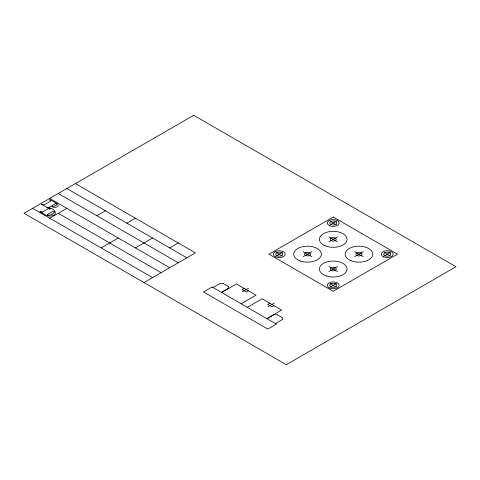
<?xml version="1.0" encoding="UTF-8"?>
<svg xmlns="http://www.w3.org/2000/svg" width="480" height="480" viewBox="0 0 480 480"><rect width="100%" height="100%" fill="white"/><g stroke="black" fill="none" stroke-linecap="round" stroke-linejoin="round"><path stroke-width="0.72" d="M56.232 204.846L56.292 204.312A1.62 0.936 0 0 0 55.974 203.874L55.812 203.766A0.948 0.546 0 0 0 55.464 203.628M54.012 212.568L54.24 211.644A1.848 1.068 0 0 0 53.928 211.218L52.74 211.278A11.49 6.636 0 0 0 52.314 211.542L51.822 211.866A12.876 7.434 0 0 1 51.354 212.148A11.892 6.864 0 0 1 50.544 212.682L47.352 214.476L47.232 214.992A1.488 0.858 0 0 0 47.712 215.148L49.188 215.118A5.91 3.408 0 0 0 49.782 215.004A7.302 4.212 0 0 0 52.212 214.11M49.716 218.226L66.858 208.326M96.858 215.754L105.426 210.804M126.858 223.176L135.426 218.226M101.142 247.92L118.284 238.02M135.426 247.92L152.574 238.02M169.716 247.92L178.284 242.97M144 282.558L195.426 252.864L75.426 183.588M213.024 287.556L219.882 283.596L223.308 283.596M276.024 256.032L282.456 252.318M330.024 224.85L336.456 221.142M221.424 292.404L228.282 288.444L228.282 286.464M221.598 292.5L236.424 283.944L255.966 295.224L241.14 303.786M244.05 288.348L241.998 289.536L246.282 292.008L248.34 290.82M242.424 291.762L248.508 288.246M303.24 256.65L311.814 251.7M328.956 241.8L337.524 236.856M247.308 307.35L262.14 298.788L281.67 310.062L266.85 318.63M269.766 303.192L267.708 304.38L271.998 306.852L274.05 305.664M268.14 306.606L274.224 303.09M328.956 271.494L337.524 266.544M354.666 256.65L363.24 251.7M267.024 318.732L273.882 314.772L277.308 314.772M330.03 287.208L336.456 283.494M384.03 256.032L390.456 252.318M275.424 323.58L282.282 319.62M47.07 207.234L48.126 207.252A8.838 5.106 0 0 1 48.708 207.48L49.77 207.924A3.522 2.034 0 0 1 49.974 208.008C54.126 208.446 58.428 214.38 52.476 215.646A5.238 3.024 0 0 1 50.706 216L49.122 216.018A7.074 4.086 0 0 1 45.354 214.968L40.452 212.058A2.634 1.518 0 0 1 39.99 211.74L39.948 211.35L40.62 211.35M42.186 212.196L48.498 208.638L48.408 208.152A3.762 2.172 0 0 0 47.796 207.858M330.024 221.142L336.456 224.85M384.03 252.318L390.456 256.032M328.956 236.856L337.524 241.8M354.666 251.7L363.24 256.65M303.24 251.7L311.814 256.65M328.956 266.544L337.524 271.494M276.024 252.318L282.456 256.032M330.03 283.494L336.456 287.208M66.858 188.532L186.858 257.814M223.32 283.602L228.27 286.458M277.32 314.778L282.27 317.634L282.282 319.608M58.284 193.482L178.284 262.764M49.716 198.432L169.716 267.714M58.284 213.276L161.142 272.664M47.79 207.864L43.614 205.446A8.01 4.626 0 0 0 43.38 205.332L42.654 205.02A10.968 6.33 0 0 1 41.79 204.588L41.502 204.078L43.62 204.672A1.902 1.098 0 0 0 44.088 204.876L45.552 204.186A8.052 4.65 0 0 0 46.062 203.856L46.206 203.754A4.344 2.508 0 0 1 46.356 203.646L50.706 201.126A0.732 0.426 0 0 0 50.742 200.922L49.386 199.824L50.724 199.926A9.072 5.238 0 0 1 51.468 200.418L53.394 201.534A9.072 5.238 0 0 1 54.252 201.966L54.384 202.038A3.516 2.028 0 0 1 54.516 202.116L56.958 203.664M41.814 212.082L41.838 212.094A0.702 0.408 0 0 0 42.102 212.208M41.808 212.076L41.274 211.764A5.088 2.94 0 0 0 40.746 211.386L40.728 211.38M32.574 208.326L152.574 277.608M47.604 207.738L49.944 209.22L50.406 208.83A4.344 2.508 0 0 0 50.256 208.704L50.184 208.644A6.972 4.026 0 0 1 50.016 208.506A5.634 3.252 0 0 1 49.698 208.296L49.44 208.122A4.89 2.82 0 0 0 49.17 207.948L48.93 207.462L51.162 206.172L51.648 206.448A5.826 3.366 0 0 0 54.294 207.372L55.308 207.372A2.862 1.656 0 0 0 56.364 207.174L57.528 206.574A3.456 1.998 0 0 0 58.086 205.896L58.224 205.23A4.662 2.694 0 0 0 56.982 203.646M47.244 207.552A0.834 0.48 0 0 1 47.058 207.378M54.054 212.58A7.83 4.524 0 0 1 52.176 214.086M56.202 204.846A3.3 1.908 0 0 1 53.814 206.37A1.848 1.068 0 0 1 52.314 206.064L52.278 206.046A2.094 1.206 0 0 1 51.876 205.758L53.154 205.02A4.428 2.556 0 0 1 53.688 204.642L53.808 204.576A5.916 3.414 0 0 0 54.42 204.15A5.208 3.006 0 0 0 54.798 203.898L55.086 203.694A0.714 0.408 0 0 1 55.446 203.628M193.716 115.296L24 213.276L286.284 364.704L456 266.724L193.716 115.296M212.082 287.01L203.508 291.96L267.798 329.076L276.366 324.126L212.082 287.01M333.24 217.056L268.956 254.172L333.24 291.288L397.524 254.172L333.24 217.056M300.618 261.084A13.818 7.98 0 0 0 321.342 254.172A13.818 7.98 0 0 0 300.618 247.266A13.818 7.98 0 0 0 300.618 261.084M325.134 245.79A13.818 7.98 0 0 0 346.986 240.15A13.818 7.98 0 0 0 327.606 232.044A13.818 7.98 0 0 0 325.134 245.79M329.76 288.126A5.94 3.432 0 0 0 339.15 285.702A5.94 3.432 0 0 0 330.816 282.216A5.94 3.432 0 0 0 329.76 288.126M277.176 255.816A3.516 2.028 0 0 0 282.738 254.382A3.516 2.028 0 0 0 277.806 252.318A3.516 2.028 0 0 0 277.176 255.816M275.754 256.95A5.94 3.432 0 0 0 285.15 254.526A5.94 3.432 0 0 0 276.81 251.04A5.94 3.432 0 0 0 275.754 256.95M331.464 270.438A3.03 1.752 0 0 0 336.252 269.202A3.03 1.752 0 0 0 332.004 267.42A3.03 1.752 0 0 0 331.464 270.438M306.012 255.69A3.03 1.752 0 0 0 310.554 254.172A3.03 1.752 0 0 0 306.012 252.66A3.03 1.752 0 0 0 306.012 255.69M326.328 275.928A13.818 7.98 0 0 0 347.058 269.022A13.818 7.98 0 0 0 326.328 262.11A13.818 7.98 0 0 0 326.328 275.928M331.176 224.64A3.516 2.028 0 0 0 336.738 223.206A3.516 2.028 0 0 0 331.806 221.142A3.516 2.028 0 0 0 331.176 224.64M383.76 256.95A5.94 3.432 0 0 0 393.15 254.526A5.94 3.432 0 0 0 384.816 251.04A5.94 3.432 0 0 0 383.76 256.95M331.182 286.992A3.516 2.028 0 0 0 336.738 285.558A3.516 2.028 0 0 0 331.806 283.494A3.516 2.028 0 0 0 331.182 286.992M385.182 255.816A3.516 2.028 0 0 0 390.738 254.382A3.516 2.028 0 0 0 385.806 252.318A3.516 2.028 0 0 0 385.182 255.816M350.844 260.634A13.818 7.98 0 0 0 372.702 255A13.818 7.98 0 0 0 353.316 246.888A13.818 7.98 0 0 0 350.844 260.634M357.438 255.69A3.03 1.752 0 0 0 361.986 254.172A3.03 1.752 0 0 0 357.438 252.66A3.03 1.752 0 0 0 357.438 255.69M331.464 240.744A3.03 1.752 0 0 0 336.252 239.508A3.03 1.752 0 0 0 332.004 237.732A3.03 1.752 0 0 0 331.464 240.744M329.754 225.774A5.94 3.432 0 0 0 339.15 223.35A5.94 3.432 0 0 0 330.81 219.864A5.94 3.432 0 0 0 329.754 225.774"/></g></svg>
